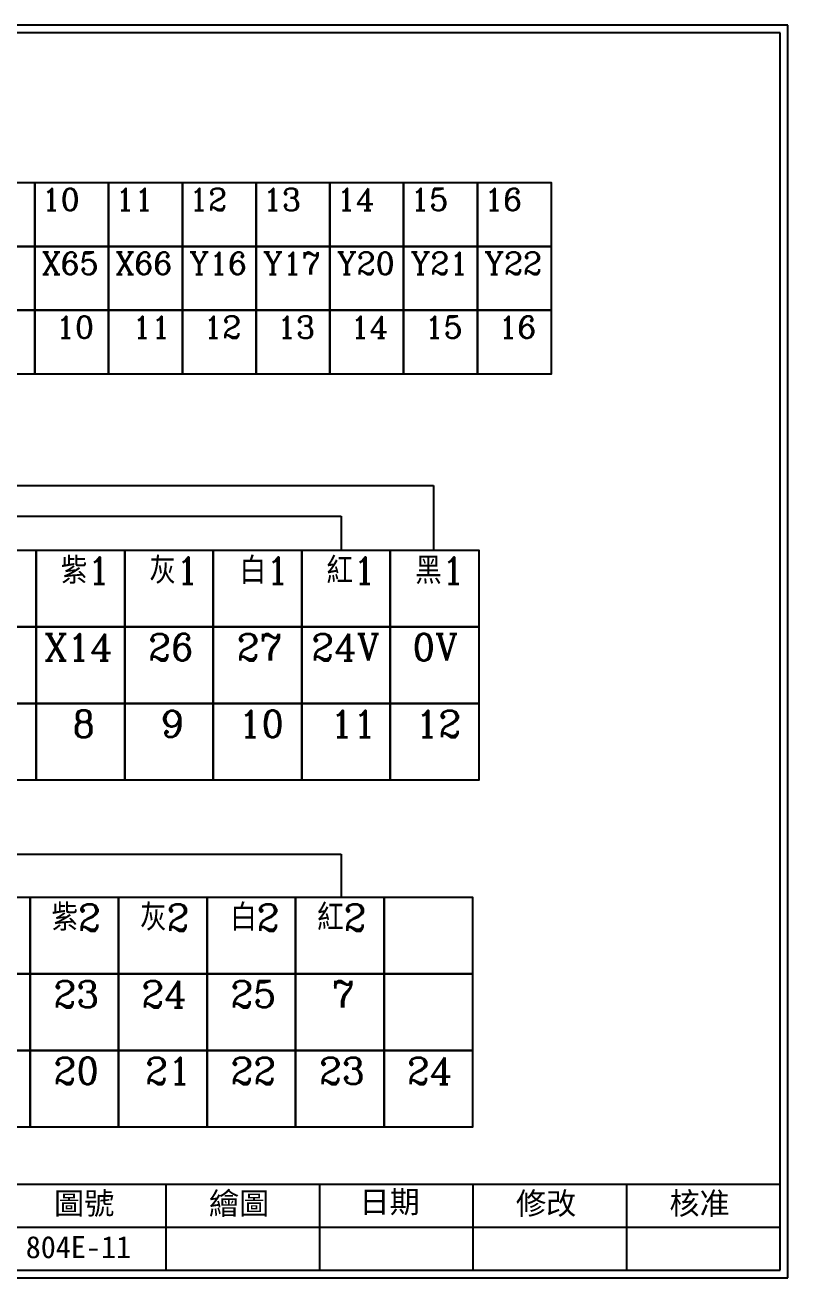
# Model space of a CAD drawing. Extents: x 926 to 1213, y 3 to 207.
# Drawn here: x 1088.5 to 1212.7, y 3 to 207 of the extents above; entities that cross this region are included whole.
import ezdxf

# ---------------------------------------------------------------- set-up
doc = ezdxf.new("R2010")
doc.units = 0
doc.layers.get('0').update_dxf_attribs({"linetype": 'CONTINUOUS'})
doc.layers.add('圖框層', color=7, linetype='CONTINUOUS')
doc.styles.add('STSL', font='kaiu.ttf')

msp = doc.modelspace()

# ---------------------------------------------------------------- linework, layer by layer
for p, q in [((1011.04, 132), (1155, 132)), ((1155, 132), (1155, 121.48)), ((996.62, 127), (1140, 127)), ((1140, 127), (1140, 121.48)), ((995.62, 72), (1140, 72)), ((1140, 72), (1140, 65))]:
    msp.add_line(p, q)
for points in [[(1078.07, 181.33), (1090.09, 181.33), (1090.09, 170.93), (1078.07, 170.93)], [(1090.09, 181.33), (1102.1, 181.33), (1102.1, 170.93), (1090.09, 170.93)], [(1102.1, 181.33), (1114.11, 181.33), (1114.11, 170.93), (1102.1, 170.93)], [(1114.11, 181.33), (1126.12, 181.33), (1126.12, 170.93), (1114.11, 170.93)], [(1126.12, 181.33), (1138.13, 181.33), (1138.13, 170.93), (1126.12, 170.93)], [(1138.13, 181.33), (1150.15, 181.33), (1150.15, 170.93), (1138.13, 170.93)], [(1150.15, 181.33), (1162.16, 181.33), (1162.16, 170.93), (1150.15, 170.93)], [(1162.16, 181.33), (1174.17, 181.33), (1174.17, 170.93), (1162.16, 170.93)], [(1078.07, 170.93), (1090.09, 170.93), (1090.09, 160.53), (1078.07, 160.53)], [(1090.09, 170.93), (1102.1, 170.93), (1102.1, 160.53), (1090.09, 160.53)], [(1102.1, 170.93), (1114.11, 170.93), (1114.11, 160.53), (1102.1, 160.53)], [(1114.11, 170.93), (1126.12, 170.93), (1126.12, 160.53), (1114.11, 160.53)], [(1126.12, 170.93), (1138.13, 170.93), (1138.13, 160.53), (1126.12, 160.53)], [(1138.13, 170.93), (1150.15, 170.93), (1150.15, 160.53), (1138.13, 160.53)], [(1150.15, 170.93), (1162.16, 170.93), (1162.16, 160.53), (1150.15, 160.53)], [(1162.16, 170.93), (1174.17, 170.93), (1174.17, 160.53), (1162.16, 160.53)], [(1078.07, 160.53), (1090.09, 160.53), (1090.09, 150.14), (1078.07, 150.14)], [(1090.09, 160.53), (1102.1, 160.53), (1102.1, 150.14), (1090.09, 150.14)], [(1102.1, 160.53), (1114.11, 160.53), (1114.11, 150.14), (1102.1, 150.14)], [(1114.11, 160.53), (1126.12, 160.53), (1126.12, 150.14), (1114.11, 150.14)], [(1126.12, 160.53), (1138.13, 160.53), (1138.13, 150.14), (1126.12, 150.14)], [(1138.13, 160.53), (1150.15, 160.53), (1150.15, 150.14), (1138.13, 150.14)], [(1150.15, 160.53), (1162.16, 160.53), (1162.16, 150.14), (1150.15, 150.14)], [(1162.16, 160.53), (1174.17, 160.53), (1174.17, 150.14), (1162.16, 150.14)], [(1075.9, 121.48), (1090.31, 121.48), (1090.31, 109), (1075.9, 109)], [(1090.31, 121.48), (1104.73, 121.48), (1104.73, 109), (1090.31, 109)], [(1104.73, 121.48), (1119.14, 121.48), (1119.14, 109), (1104.73, 109)], [(1119.14, 121.48), (1133.56, 121.48), (1133.56, 109), (1119.14, 109)], [(1133.56, 121.48), (1147.97, 121.48), (1147.97, 109), (1133.56, 109)], [(1147.97, 121.48), (1162.39, 121.48), (1162.39, 109), (1147.97, 109)], [(1075.9, 109), (1090.31, 109), (1090.31, 96.52), (1075.9, 96.52)], [(1090.31, 109), (1104.73, 109), (1104.73, 96.52), (1090.31, 96.52)], [(1104.73, 109), (1119.14, 109), (1119.14, 96.52), (1104.73, 96.52)], [(1119.14, 109), (1133.56, 109), (1133.56, 96.52), (1119.14, 96.52)], [(1133.56, 109), (1147.97, 109), (1147.97, 96.52), (1133.56, 96.52)], [(1147.97, 109), (1162.39, 109), (1162.39, 96.52), (1147.97, 96.52)], [(1075.9, 96.52), (1090.31, 96.52), (1090.31, 84.05), (1075.9, 84.05)], [(1090.31, 96.52), (1104.73, 96.52), (1104.73, 84.05), (1090.31, 84.05)], [(1104.73, 96.52), (1119.14, 96.52), (1119.14, 84.05), (1104.73, 84.05)], [(1119.14, 96.52), (1133.56, 96.52), (1133.56, 84.05), (1119.14, 84.05)], [(1133.56, 96.52), (1147.97, 96.52), (1147.97, 84.05), (1133.56, 84.05)], [(1147.97, 96.52), (1162.39, 96.52), (1162.39, 84.05), (1147.97, 84.05)], [(1074.9, 65), (1089.31, 65), (1089.31, 52.52), (1074.9, 52.52)], [(1089.31, 65), (1103.73, 65), (1103.73, 52.52), (1089.31, 52.52)], [(1103.73, 65), (1118.14, 65), (1118.14, 52.52), (1103.73, 52.52)], [(1118.14, 65), (1132.56, 65), (1132.56, 52.52), (1118.14, 52.52)], [(1132.56, 65), (1146.97, 65), (1146.97, 52.52), (1132.56, 52.52)], [(1146.97, 65), (1161.39, 65), (1161.39, 52.52), (1146.97, 52.52)], [(1074.9, 52.52), (1089.31, 52.52), (1089.31, 40.05), (1074.9, 40.05)], [(1089.31, 52.52), (1103.73, 52.52), (1103.73, 40.05), (1089.31, 40.05)], [(1103.73, 52.52), (1118.14, 52.52), (1118.14, 40.05), (1103.73, 40.05)], [(1118.14, 52.52), (1132.56, 52.52), (1132.56, 40.05), (1118.14, 40.05)], [(1132.56, 52.52), (1146.97, 52.52), (1146.97, 40.05), (1132.56, 40.05)], [(1146.97, 52.52), (1161.39, 52.52), (1161.39, 40.05), (1146.97, 40.05)], [(1074.9, 40.05), (1089.31, 40.05), (1089.31, 27.57), (1074.9, 27.57)], [(1089.31, 40.05), (1103.73, 40.05), (1103.73, 27.57), (1089.31, 27.57)], [(1103.73, 40.05), (1118.14, 40.05), (1118.14, 27.57), (1103.73, 27.57)], [(1118.14, 40.05), (1132.56, 40.05), (1132.56, 27.57), (1118.14, 27.57)], [(1132.56, 40.05), (1146.97, 40.05), (1146.97, 27.57), (1132.56, 27.57)], [(1146.97, 40.05), (1161.39, 40.05), (1161.39, 27.57), (1146.97, 27.57)]]:
    msp.add_lwpolyline(points, close=True)
at = {"layer": '圖框層', "color": 7}
for p, q in [((1212.74, 206.97), (925.74, 206.97)), ((1212.74, 3), (1212.74, 206.97)), ((1211.49, 205.72), (926.99, 205.72)), ((1211.49, 4.25), (1211.49, 205.72)), ((926.99, 18.25), (1211.49, 18.25)), ((1111.49, 4.25), (1111.49, 18.25)), ((1136.49, 4.25), (1136.49, 18.25)), ((1161.49, 4.25), (1161.49, 18.25)), ((1186.49, 4.25), (1186.49, 18.25)), ((1061.49, 11.25), (1211.49, 11.25)), ((926.99, 4.25), (1211.49, 4.25)), ((925.74, 3), (1212.74, 3))]:
    msp.add_line(p, q, dxfattribs=at)

# ---------------------------------------------------------------- texts
at = {"attachment_point": 1}
for s, insert, char_height, width in [('{\\Fromanc,chineset|c136;10}', (1091.21, 180.37), 3.6, 9.9496), ('{\\Fromanc,chineset|c136;11}', (1103.22, 180.37), 3.6, 9.9496), ('{\\Fromanc,chineset|c136;12}', (1115.23, 180.37), 3.6, 9.9496), ('{\\Fromanc,chineset|c136;13}', (1127.24, 180.37), 3.6, 9.9496), ('{\\Fromanc,chineset|c136;14}', (1139.26, 180.37), 3.6, 9.9496), ('{\\Fromanc,chineset|c136;15}', (1151.27, 180.37), 3.6, 9.9496), ('{\\Fromanc,chineset|c136;16}', (1163.28, 180.37), 3.6, 9.9496), ('\\pi2.6655;{\\Fromanc,chineset|c136;紫1}', (1091.66, 120.32), 4.32, 11.9395), ('\\pi2.6655;{\\Fromanc,chineset|c136;灰1}', (1106.08, 120.32), 4.32, 11.9395), ('\\pi2.9355;{\\Fromanc,chineset|c136;白1}', (1120.49, 120.32), 4.32, 11.9395), ('\\pi2.6655;{\\Fromanc,chineset|c136;紅1}', (1134.91, 120.32), 4.32, 11.9395), ('\\pi2.7105;{\\Fromanc,chineset|c136;黑1}', (1149.32, 120.32), 4.32, 11.9395), ('\\pi2.1512;{\\Fromanc,chineset|c136;紫2}', (1090.66, 63.85), 4.32, 11.9395), ('\\pi2.1512;{\\Fromanc,chineset|c136;灰2}', (1105.08, 63.85), 4.32, 11.9395), ('\\pi2.4212;{\\Fromanc,chineset|c136;白2}', (1119.49, 63.85), 4.32, 11.9395), ('\\pi2.1512;{\\Fromanc,chineset|c136;紅2}', (1133.91, 63.85), 4.32, 11.9395)]:
    msp.add_mtext(s, dxfattribs=dict(at, insert=insert, char_height=char_height, width=width))
at = {"color": 3, "attachment_point": 1}
for s, insert, char_height, width in [('{\\Fromanc,chineset|c136;X65}', (1091.21, 169.97), 3.6, 9.9496), ('{\\Fromanc,chineset|c136;X66}', (1103.22, 169.97), 3.6, 9.9496), ('{\\Fromanc,chineset|c136;Y16}', (1115.23, 169.97), 3.6, 9.9496), ('{\\Fromanc,chineset|c136;Y17}', (1127.24, 169.97), 3.6, 9.9496), ('{\\Fromanc,chineset|c136;Y20}', (1139.26, 169.97), 3.6, 9.9496), ('{\\Fromanc,chineset|c136;Y21}', (1151.27, 169.97), 3.6, 9.9496), ('{\\Fromanc,chineset|c136;Y22}', (1163.28, 169.97), 3.6, 9.9496), ('{\\Fromanc,chineset|c136;X14}', (1091.66, 107.85), 4.32, 11.9395), ('\\pi2.4726;{\\Fromanc,chineset|c136;26}', (1106.08, 107.85), 4.32, 11.9395), ('\\pi2.4726;{\\Fromanc,chineset|c136;27}', (1120.49, 107.85), 4.32, 11.9395), ('\\pi0.20975;{\\Fromanc,chineset|c136;24V}', (1134.91, 107.85), 4.32, 11.9395), ('\\pi2.2669;{\\Fromanc,chineset|c136;0V}', (1149.32, 107.85), 4.32, 11.9395), ('\\pi2.4726;{\\Fromanc,chineset|c136;23}', (1090.66, 51.37), 4.32, 11.9395), ('\\pi2.3698;{\\Fromanc,chineset|c136;24}', (1105.08, 51.37), 4.32, 11.9395), ('\\pi2.4726;{\\Fromanc,chineset|c136;25}', (1119.49, 51.37), 4.32, 11.9395), ('\\pi4.5298;{\\Fromanc,chineset|c136;7}', (1133.91, 51.37), 4.32, 11.9395)]:
    msp.add_mtext(s, dxfattribs=dict(at, insert=insert, char_height=char_height, width=width))
at = {"color": 1, "attachment_point": 1}
for s, insert, char_height, width in [('\\pi2.3176;{\\Fromanc,chineset|c136;10}', (1091.21, 159.57), 3.6, 9.9496), ('\\pi2.7462;{\\Fromanc,chineset|c136;11}', (1103.22, 159.57), 3.6, 9.9496), ('\\pi2.3176;{\\Fromanc,chineset|c136;12}', (1115.23, 159.57), 3.6, 9.9496), ('\\pi2.3176;{\\Fromanc,chineset|c136;13}', (1127.24, 159.57), 3.6, 9.9496), ('\\pi2.2319;{\\Fromanc,chineset|c136;14}', (1139.26, 159.57), 3.6, 9.9496), ('\\pi2.3176;{\\Fromanc,chineset|c136;15}', (1151.27, 159.57), 3.6, 9.9496), ('\\pi2.3176;{\\Fromanc,chineset|c136;16}', (1163.28, 159.57), 3.6, 9.9496), ('\\pi4.5298;{\\Fromanc,chineset|c136;8}', (1091.66, 95.37), 4.32, 11.9395), ('\\pi4.5298;{\\Fromanc,chineset|c136;9}', (1106.08, 95.37), 4.32, 11.9395), ('\\pi2.7812;{\\Fromanc,chineset|c136;10}', (1120.49, 95.37), 4.32, 11.9395), ('\\pi3.2955;{\\Fromanc,chineset|c136;11}', (1134.91, 95.37), 4.32, 11.9395), ('\\pi2.7812;{\\Fromanc,chineset|c136;12}', (1149.32, 95.37), 4.32, 11.9395), ('\\pi2.4726;{\\Fromanc,chineset|c136;20}', (1090.66, 38.89), 4.32, 11.9395), ('\\pi2.9869;{\\Fromanc,chineset|c136;21}', (1105.08, 38.89), 4.32, 11.9395), ('\\pi2.4726;{\\Fromanc,chineset|c136;22}', (1119.49, 38.89), 4.32, 11.9395), ('\\pi2.4726;{\\Fromanc,chineset|c136;23}', (1133.91, 38.89), 4.32, 11.9395), ('\\pi2.3698;{\\Fromanc,chineset|c136;24}', (1148.32, 38.89), 4.32, 11.9395)]:
    msp.add_mtext(s, dxfattribs=dict(at, insert=insert, char_height=char_height, width=width))
at = {"layer": '圖框層', "color": 4, "style": 'STSL'}
for s, p in [('圖號', (1093.21, 13.34)), ('繪圖', (1118.44, 13.34)), ('日期', (1142.96, 13.59)), ('修改', (1168.44, 13.34)), ('核准', (1193.44, 13.34)), ('804E-11', (1088.61, 6.22))]:
    msp.add_text(s, height=3.6, dxfattribs=at).set_placement(p)

doc.saveas('drawing.dxf')
